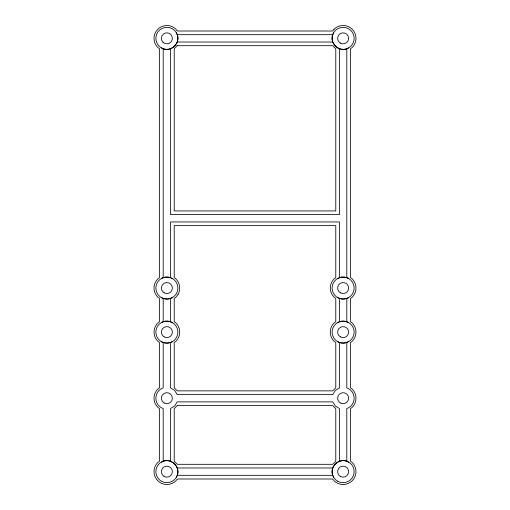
<?xml version="1.0" encoding="UTF-8"?>
<svg xmlns="http://www.w3.org/2000/svg" width="510" height="510" viewBox="0 0 510 510"><rect width="100%" height="100%" fill="white"/><g stroke="black" fill="none" stroke-linecap="round" stroke-linejoin="round"><path stroke-width="0.76" d="M333.591 32.844C327.751 41.979 339.501 53.728 348.636 47.889M176.409 477.156C182.248 468.021 170.499 456.272 161.364 462.111A11.016 11.016 0 0 0 161.364 481.185A11.016 11.016 0 0 0 177.888 471.648A11.016 11.016 0 0 0 161.364 462.111M172.38 297.585C168.988 299.472 164.755 299.472 161.364 297.585A11.016 11.016 0 0 1 161.364 278.511C164.755 276.624 168.988 276.624 172.38 278.511M172.38 341.649C168.988 343.536 164.755 343.536 161.364 341.649A11.016 11.016 0 0 1 161.364 322.575C164.755 320.688 168.988 320.688 172.38 322.575M348.636 297.585C345.244 299.472 341.011 299.472 337.62 297.585A11.016 11.016 0 0 1 337.62 278.511C341.011 276.624 345.244 276.624 348.636 278.511M348.636 341.649C345.244 343.536 341.011 343.536 337.62 341.649A11.016 11.016 0 0 1 337.62 322.575C341.011 320.688 345.244 320.688 348.636 322.575M177.174 34.68L332.826 34.68M177.174 42.024L332.826 42.024M177.174 467.976L332.826 467.976M177.174 475.32L332.826 475.32M161.364 47.889A11.016 11.016 0 0 0 177.888 38.352A11.016 11.016 0 0 0 161.364 28.815A11.016 11.016 0 0 0 161.364 47.889C170.499 53.728 182.248 41.979 176.409 32.844M348.636 462.111C339.501 456.272 327.751 468.021 333.591 477.156M346.8 48.654L346.8 277.746M346.8 298.35L346.8 321.81M346.8 342.414L346.8 387.906L348.636 388.671A11.016 11.016 0 0 1 348.636 407.745L346.8 408.51L346.8 461.346M339.456 48.654L339.456 214.608L170.544 214.608L170.544 48.654M339.456 277.746L339.456 221.952L170.544 221.952L170.544 277.746M339.456 298.35L339.456 321.81M339.456 342.414L339.456 387.906L335.338 390.418L332.826 394.536L177.174 394.536L174.662 390.418L170.544 387.906L170.544 342.414M339.456 461.346L339.456 408.51L335.338 405.998L332.826 401.88L177.174 401.88L174.662 405.998L170.544 408.51L170.544 461.346M170.544 298.35L170.544 321.81M163.2 48.654L163.2 277.746M163.2 298.35L163.2 321.81M163.2 342.414L163.2 387.906L161.364 388.671A11.016 11.016 0 0 0 161.364 407.745L163.2 408.51L163.2 461.346M161.364 341.649A11.016 11.016 0 0 0 177.888 332.112A11.016 11.016 0 0 0 161.364 322.575M337.62 341.649A11.016 11.016 0 0 0 354.144 332.112A11.016 11.016 0 0 0 337.62 322.575M161.364 297.585A11.016 11.016 0 0 0 177.888 288.048A11.016 11.016 0 0 0 161.364 278.511M337.62 297.585A11.016 11.016 0 0 0 354.144 288.048A11.016 11.016 0 0 0 337.62 278.511M177.295 45.696L174.216 48.775L174.216 210.936L335.784 210.936L335.784 48.775L332.705 45.696L177.295 45.696M334.037 29.261L332.705 31.008L177.295 31.008L175.963 29.261A12.852 12.852 0 0 0 157.781 29.261A12.852 12.852 0 0 0 157.781 47.443L159.528 48.775L159.528 277.625L157.781 278.957A12.852 12.852 0 0 0 157.781 297.139L159.528 298.471L159.528 321.689L157.781 323.021A12.852 12.852 0 0 0 157.781 341.203L159.528 342.535L159.528 387.785L157.781 389.117A12.852 12.852 0 0 0 157.781 407.299L159.528 408.631L159.528 461.225L157.781 462.557A12.852 12.852 0 0 0 157.781 480.739A12.852 12.852 0 0 0 175.963 480.739L177.295 478.992L332.705 478.992L334.037 480.739A12.852 12.852 0 0 0 352.219 480.739A12.852 12.852 0 0 0 352.219 462.557L350.472 461.225L350.472 408.631L352.219 407.299A12.852 12.852 0 0 0 352.219 389.117L350.472 387.785L350.472 342.535L352.219 341.203A12.852 12.852 0 0 0 352.219 323.021L350.472 321.689L350.472 298.471L352.219 297.139A12.852 12.852 0 0 0 352.219 278.957L350.472 277.625L350.472 48.775L352.219 47.443A12.852 12.852 0 0 0 352.219 29.261A12.852 12.852 0 0 0 334.037 29.261M178.003 294.474L175.963 297.139L174.216 298.471L174.216 321.689L175.963 323.021A12.852 12.852 0 0 1 175.963 341.203L174.216 342.535L174.216 387.785L177.295 390.864L332.705 390.864L335.784 387.785L335.784 342.535L334.037 341.203A12.852 12.852 0 0 1 334.037 323.021L335.784 321.689L335.784 298.471L334.037 297.139L331.997 294.474A12.852 12.852 0 0 1 331.997 281.622L334.037 278.957L335.784 277.625L335.784 225.624L174.216 225.624L174.216 277.625L175.963 278.957L178.003 281.622A12.852 12.852 0 0 1 178.003 294.474M177.295 405.552L174.216 408.631L174.216 461.225L177.295 464.304L332.705 464.304L335.784 461.225L335.784 408.631L332.705 405.552L177.295 405.552M164.118 476.416A5.508 5.508 0 0 0 172.38 471.648A5.508 5.508 0 0 0 164.118 466.879A5.508 5.508 0 0 0 164.118 476.416M340.374 476.416A5.508 5.508 0 0 0 348.636 471.648A5.508 5.508 0 0 0 340.374 466.879A5.508 5.508 0 0 0 340.374 476.416M164.118 402.976A5.508 5.508 0 0 0 172.38 398.208A5.508 5.508 0 0 0 164.118 393.439A5.508 5.508 0 0 0 164.118 402.976M340.374 402.976A5.508 5.508 0 0 0 348.636 398.208A5.508 5.508 0 0 0 340.374 393.439A5.508 5.508 0 0 0 340.374 402.976M164.118 336.88A5.508 5.508 0 0 0 172.38 332.112A5.508 5.508 0 0 0 164.118 327.344A5.508 5.508 0 0 0 164.118 336.88M340.374 336.88A5.508 5.508 0 0 0 348.636 332.112A5.508 5.508 0 0 0 340.374 327.344A5.508 5.508 0 0 0 340.374 336.88M164.118 292.816A5.508 5.508 0 0 0 172.38 288.048A5.508 5.508 0 0 0 164.118 283.279A5.508 5.508 0 0 0 164.118 292.816M340.374 292.816A5.508 5.508 0 0 0 348.636 288.048A5.508 5.508 0 0 0 340.374 283.279A5.508 5.508 0 0 0 340.374 292.816M162.977 42.247A5.508 5.508 0 0 0 172.195 39.78A5.508 5.508 0 0 0 165.444 33.029A5.508 5.508 0 0 0 162.977 42.247M340.374 43.12A5.508 5.508 0 0 0 348.636 38.352A5.508 5.508 0 0 0 340.374 33.584A5.508 5.508 0 0 0 340.374 43.12M337.62 481.185A11.016 11.016 0 0 0 354.144 471.648A11.016 11.016 0 0 0 337.62 462.111A11.016 11.016 0 0 0 337.62 481.185M337.62 47.889A11.016 11.016 0 0 0 354.144 38.352A11.016 11.016 0 0 0 337.62 28.815A11.016 11.016 0 0 0 337.62 47.889"/></g></svg>
